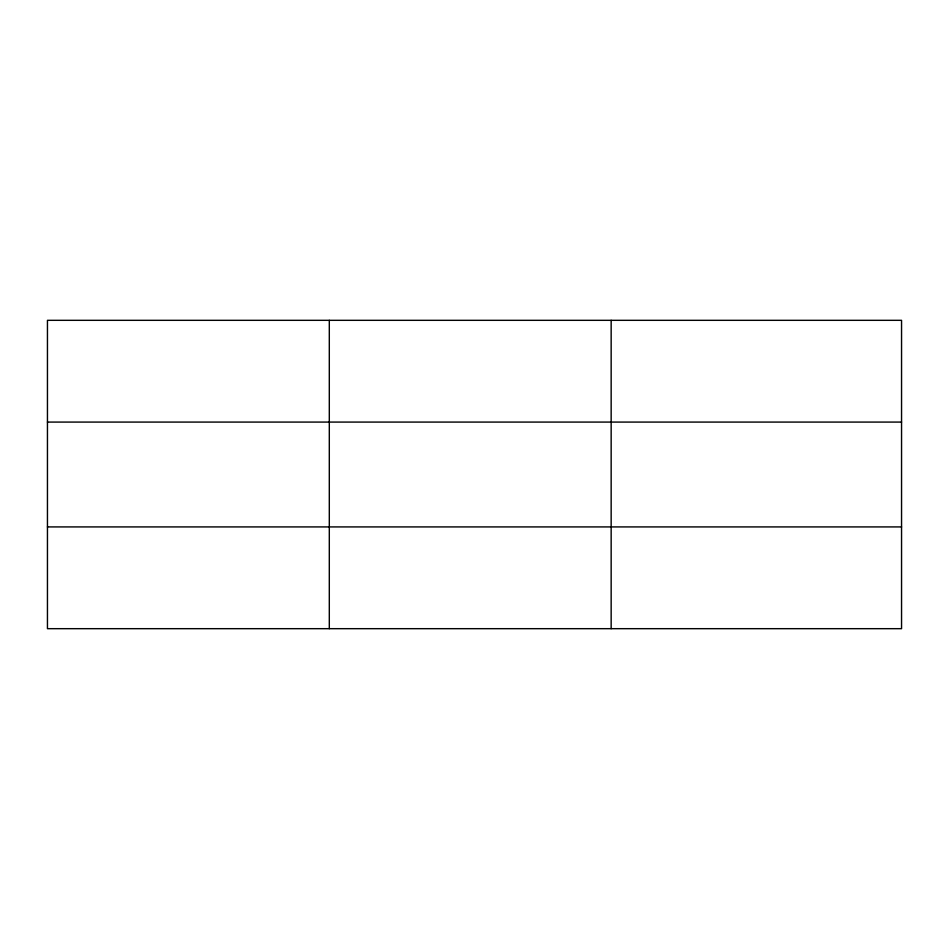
<?xml version="1.0" encoding="UTF-8"?>
<svg xmlns="http://www.w3.org/2000/svg" width="949" height="949" viewBox="0 0 949 949"><rect width="100%" height="100%" fill="white"/><g stroke="black" fill="none" stroke-linecap="round" stroke-linejoin="round"><path stroke-width="1.42" d="M329.303 320.323L329.303 628.677M611.156 320.323L611.156 628.677M901.55 526.92L901.55 628.677L47.45 628.677L47.45 320.323L901.55 320.323L901.55 526.92L47.45 526.92M47.45 422.08L901.55 422.08"/></g></svg>
